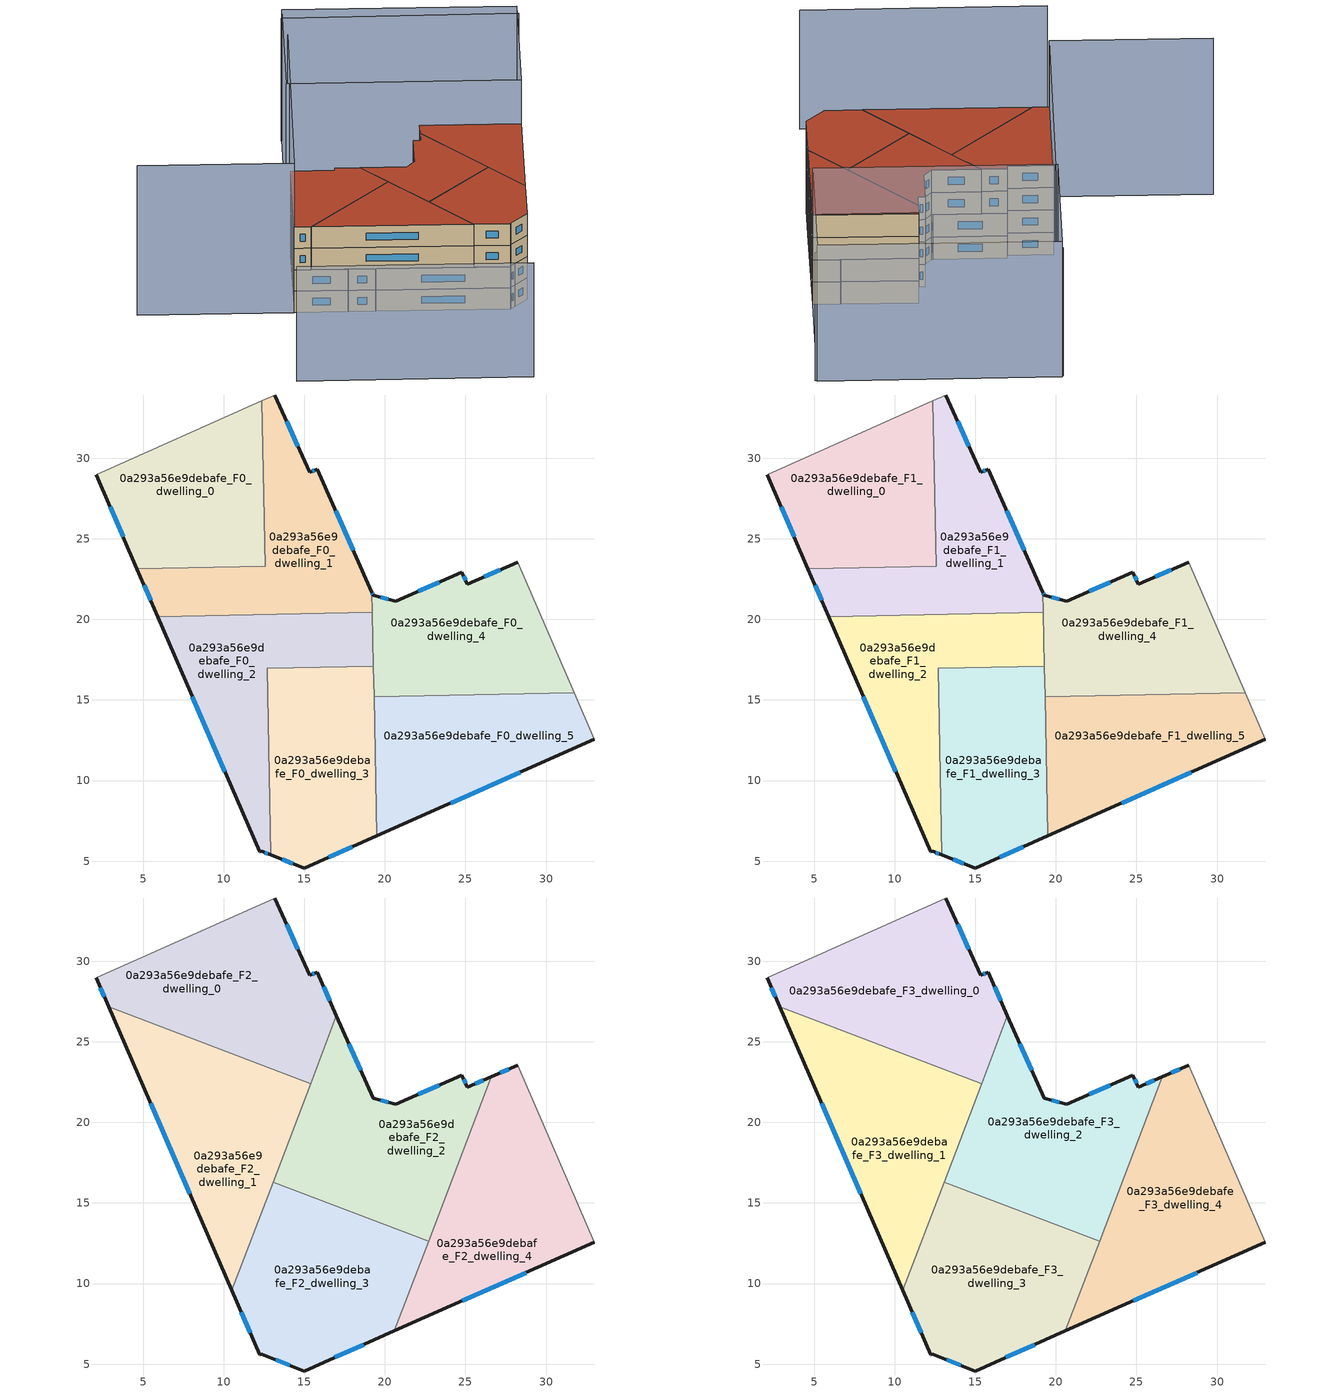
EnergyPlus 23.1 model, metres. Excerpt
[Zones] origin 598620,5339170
0a293a56e9debafe_F0_dwelling_0
 floor ground (EU_floor_Construction): 12.37,33.56 12.58,23.29 4.62,23.13 2.09,28.96 z0
 wall outside (EU_wall_Construction): 2.09,28.96 4.62,23.13 z0:3
 wall to 0a293a56e9debafe_F0_dwelling_1 (EU_wall_Construction): 4.62,23.13 12.58,23.29 12.37,33.56 z0:3
 wall adiabatic (EU_wall_Construction): 12.37,33.56 2.09,28.96 z0:3
 window (EU_Window_Construction): 2.95,26.98 3.76,25.11 z1.02:1.98
0a293a56e9debafe_F0_dwelling_1
 floor ground (EU_floor_Construction): 15.79,29.33 19.2,21.68 19.22,20.43 5.91,20.16 4.62,23.13 12.58,23.29 12.37,33.56 13.17,33.92 15.33,29.12 z0
 wall outside (EU_wall_Construction): 19.2,21.68 15.79,29.33 15.33,29.12 13.17,33.92 / 4.62,23.13 5.91,20.16 z0:3
 wall adiabatic (EU_wall_Construction): 13.17,33.92 12.37,33.56 z0:3
 wall to 0a293a56e9debafe_F0_dwelling_2 (EU_wall_Construction): 5.91,20.16 19.22,20.43 z0:3
 wall to 0a293a56e9debafe_F0_dwelling_4 (EU_wall_Construction): 19.22,20.43 19.2,21.68 z0:3
 window (EU_Window_Construction): 14.59,30.75 13.91,32.29 / 15.63,29.26 15.48,29.19 / 18.04,24.28 16.95,26.73 / 5.06,22.12 5.47,21.17 z1.02:1.98
0a293a56e9debafe_F0_dwelling_2
 floor ground (EU_floor_Construction): 19.22,20.43 19.29,17.09 12.7,16.96 12.94,5.38 12.35,5.62 12.23,5.59 5.91,20.16 z0
 wall outside (EU_wall_Construction): 5.91,20.16 12.23,5.59 12.35,5.62 12.94,5.38 z0:3
 wall to 0a293a56e9debafe_F0_dwelling_3 (EU_wall_Construction): 12.94,5.38 12.7,16.96 19.29,17.09 z0:3
 wall to 0a293a56e9debafe_F0_dwelling_4 (EU_wall_Construction): 19.29,17.09 19.23,20.43 z0:3
 window (EU_Window_Construction): 12.55,5.54 12.74,5.46 / 8.06,15.2 10.08,10.55 z1.02:1.98
0a293a56e9debafe_F0_dwelling_3
 floor ground (EU_floor_Construction): 19.29,17.09 19.5,6.58 14.98,4.58 12.94,5.38 12.7,16.96 z0
 wall outside (EU_wall_Construction): 12.94,5.38 14.98,4.58 19.5,6.58 z0:3
 wall to 0a293a56e9debafe_F0_dwelling_5 (EU_wall_Construction): 19.5,6.58 19.33,15.19 z0:3
 wall to 0a293a56e9debafe_F0_dwelling_4 (EU_wall_Construction): 19.33,15.19 19.29,17.09 z0:3
 window (EU_Window_Construction): 13.63,5.11 14.29,4.85 / 16.52,5.26 17.96,5.9 z1.02:1.98
0a293a56e9debafe_F0_dwelling_4
 floor ground (EU_floor_Construction): 28.23,23.55 31.74,15.43 19.33,15.19 19.2,21.68 19.28,21.51 20.69,21.11 24.78,22.93 25.12,22.17 z0
 wall outside (EU_wall_Construction): 28.23,23.55 25.12,22.17 24.78,22.93 20.69,21.11 19.28,21.51 19.2,21.68 z0:3
 wall adiabatic (EU_wall_Construction): 31.74,15.43 28.23,23.55 z0:3
 wall to 0a293a56e9debafe_F0_dwelling_5 (EU_wall_Construction): 19.33,15.19 31.74,15.43 z0:3
 window (EU_Window_Construction): 25,22.43 24.9,22.67 / 27.17,23.08 26.18,22.64 / 19.25,21.57 19.23,21.62 / 20.21,21.25 19.76,21.37 / 23.39,22.31 22.08,21.73 z1.02:1.98
0a293a56e9debafe_F0_dwelling_5
 floor ground (EU_floor_Construction): 31.74,15.43 32.99,12.55 19.5,6.58 19.33,15.19 z0
 wall outside (EU_wall_Construction): 19.5,6.58 32.99,12.55 z0:3
 wall adiabatic (EU_wall_Construction): 32.99,12.55 31.74,15.43 z0:3
 window (EU_Window_Construction): 24.09,8.61 28.4,10.52 z1.02:1.98
0a293a56e9debafe_F1_dwelling_0
 floor to 0a293a56e9debafe_F0_dwelling_0 (EU_floor_Construction): 12.37,33.56 12.58,23.29 4.62,23.13 2.09,28.96 z3
 wall outside (EU_wall_Construction): 2.09,28.96 4.62,23.13 z3:6
 wall to 0a293a56e9debafe_F1_dwelling_1 (EU_wall_Construction): 4.62,23.13 12.58,23.29 12.37,33.56 z3:6
 wall adiabatic (EU_wall_Construction): 12.37,33.56 2.09,28.96 z3:6
 window (EU_Window_Construction): 2.95,26.98 3.76,25.11 z4.02:4.98
 ceiling adiabatic (EU_roof_Construction): 12.57,23.48 12.37,33.56 2.09,28.96 2.87,27.17 z6
0a293a56e9debafe_F1_dwelling_1
 floor to 0a293a56e9debafe_F0_dwelling_1 (EU_floor_Construction): 15.79,29.33 19.2,21.68 19.22,20.43 5.91,20.16 4.62,23.13 12.58,23.29 12.37,33.56 13.17,33.92 15.33,29.12 z3
 wall outside (EU_wall_Construction): 19.2,21.68 15.79,29.33 15.33,29.12 13.17,33.92 / 4.62,23.13 5.91,20.16 z3:6
 wall adiabatic (EU_wall_Construction): 13.17,33.92 12.37,33.56 z3:6
 wall to 0a293a56e9debafe_F1_dwelling_2 (EU_wall_Construction): 5.91,20.16 19.22,20.43 z3:6
 wall to 0a293a56e9debafe_F1_dwelling_4 (EU_wall_Construction): 19.22,20.43 19.2,21.68 z3:6
 window (EU_Window_Construction): 14.59,30.75 13.91,32.29 / 15.63,29.26 15.48,29.19 / 18.04,24.28 16.95,26.73 / 5.06,22.12 5.47,21.17 z4.02:4.98
0a293a56e9debafe_F1_dwelling_2
 floor to 0a293a56e9debafe_F0_dwelling_2 (EU_floor_Construction): 19.22,20.43 19.29,17.09 12.7,16.96 12.94,5.38 12.35,5.62 12.23,5.59 5.91,20.16 z3
 wall outside (EU_wall_Construction): 5.91,20.16 12.23,5.59 12.35,5.62 12.94,5.38 z3:6
 wall to 0a293a56e9debafe_F1_dwelling_3 (EU_wall_Construction): 12.94,5.38 12.7,16.96 19.29,17.09 z3:6
 wall to 0a293a56e9debafe_F1_dwelling_4 (EU_wall_Construction): 19.29,17.09 19.23,20.43 z3:6
 window (EU_Window_Construction): 12.55,5.54 12.74,5.46 / 8.06,15.2 10.08,10.55 z4.02:4.98
0a293a56e9debafe_F1_dwelling_3
 floor to 0a293a56e9debafe_F0_dwelling_3 (EU_floor_Construction): 19.29,17.09 19.5,6.58 14.98,4.58 12.94,5.38 12.7,16.96 z3
 wall outside (EU_wall_Construction): 12.94,5.38 14.98,4.58 19.5,6.58 z3:6
 wall to 0a293a56e9debafe_F1_dwelling_5 (EU_wall_Construction): 19.5,6.58 19.33,15.19 z3:6
 wall to 0a293a56e9debafe_F1_dwelling_4 (EU_wall_Construction): 19.33,15.19 19.29,17.09 z3:6
 window (EU_Window_Construction): 13.63,5.11 14.29,4.85 / 16.52,5.26 17.96,5.9 z4.02:4.98
0a293a56e9debafe_F1_dwelling_4
 floor to 0a293a56e9debafe_F0_dwelling_4 (EU_floor_Construction): 28.23,23.55 31.74,15.43 19.33,15.19 19.2,21.68 19.28,21.51 20.69,21.11 24.78,22.93 25.12,22.17 z3
 wall outside (EU_wall_Construction): 28.23,23.55 25.12,22.17 24.78,22.93 20.69,21.11 19.28,21.51 19.2,21.68 z3:6
 wall adiabatic (EU_wall_Construction): 31.74,15.43 28.23,23.55 z3:6
 wall to 0a293a56e9debafe_F1_dwelling_5 (EU_wall_Construction): 19.33,15.19 31.74,15.43 z3:6
 window (EU_Window_Construction): 25,22.43 24.9,22.67 / 27.17,23.08 26.18,22.64 / 19.25,21.57 19.23,21.62 / 20.21,21.25 19.76,21.37 / 23.39,22.31 22.08,21.73 z4.02:4.98
0a293a56e9debafe_F1_dwelling_5
 floor to 0a293a56e9debafe_F0_dwelling_5 (EU_floor_Construction): 31.74,15.43 32.99,12.55 19.5,6.58 19.33,15.19 z3
 wall outside (EU_wall_Construction): 19.5,6.58 32.99,12.55 z3:6
 wall adiabatic (EU_wall_Construction): 32.99,12.55 31.74,15.43 z3:6
 window (EU_Window_Construction): 24.09,8.61 28.4,10.52 z4.02:4.98
 ceiling adiabatic (EU_roof_Construction): 20.59,7.06 22.71,12.62 19.36,13.9 19.5,6.58 z6
0a293a56e9debafe_F2_dwelling_0
 floor to 0a293a56e9debafe_F1_dwelling_1 (EU_floor_Construction): 13.17,33.92 15.33,29.12 15.79,29.33 17,26.62 15.39,22.41 12.57,23.48 12.37,33.56 z6
 floor adiabatic (EU_floor_Construction): 13.17,33.92 12.37,33.56 12.57,23.48 2.87,27.17 2.09,28.96 z6
 wall outside (EU_wall_Construction): 17,26.62 15.79,29.33 15.33,29.12 13.17,33.92 / 2.09,28.96 2.87,27.17 z6:9
 wall to 0a293a56e9debafe_F2_dwelling_1 (EU_wall_Construction): 2.87,27.17 15.39,22.41 z6:9
 wall adiabatic (EU_wall_Construction): 13.17,33.92 2.09,28.96 z6:9
 wall to 0a293a56e9debafe_F2_dwelling_2 (EU_wall_Construction): 15.39,22.41 17,26.62 z6:9
 window (EU_Window_Construction): 14.59,30.75 13.91,32.29 / 15.63,29.26 15.48,29.19 / 16.59,27.54 16.2,28.41 / 2.36,28.35 2.6,27.78 z7.02:7.98
0a293a56e9debafe_F2_dwelling_1
 floor to 0a293a56e9debafe_F1_dwelling_1 (EU_floor_Construction): 15.39,22.41 14.6,20.34 5.91,20.16 4.62,23.13 12.58,23.29 12.57,23.48 z6
 floor to 0a293a56e9debafe_F1_dwelling_0 (EU_floor_Construction): 12.57,23.48 12.58,23.29 4.62,23.13 2.87,27.17 z6
 floor to 0a293a56e9debafe_F1_dwelling_2 (EU_floor_Construction): 14.6,20.34 13.32,16.97 12.7,16.96 12.73,15.44 10.5,9.57 5.91,20.16 z6
 floor to 0a293a56e9debafe_F1_dwelling_3 (EU_floor_Construction): 13.32,16.97 12.73,15.44 12.7,16.96 z6
 wall outside (EU_wall_Construction): 2.87,27.17 10.5,9.57 z6:9
 wall to 0a293a56e9debafe_F2_dwelling_3 (EU_wall_Construction): 10.5,9.57 13.06,16.3 z6:9
 wall to 0a293a56e9debafe_F2_dwelling_2 (EU_wall_Construction): 13.06,16.3 15.39,22.41 z6:9
 window (EU_Window_Construction): 5.46,21.19 7.9,15.56 z7.02:7.98
0a293a56e9debafe_F2_dwelling_2
 floor to 0a293a56e9debafe_F1_dwelling_2 (EU_floor_Construction): 19.22,20.43 19.29,17.09 13.32,16.97 14.6,20.34 z6
 floor to 0a293a56e9debafe_F1_dwelling_1 (EU_floor_Construction): 17,26.62 19.2,21.68 19.22,20.43 14.6,20.34 z6
 floor to 0a293a56e9debafe_F1_dwelling_3 (EU_floor_Construction): 19.29,17.09 19.36,13.9 13.06,16.3 13.32,16.97 z6
 floor to 0a293a56e9debafe_F1_dwelling_4 (EU_floor_Construction): 26.6,22.83 23.72,15.27 19.33,15.19 19.2,21.68 19.28,21.51 20.69,21.11 24.78,22.93 25.12,22.17 z6
 floor to 0a293a56e9debafe_F1_dwelling_5 (EU_floor_Construction): 23.72,15.27 22.71,12.62 19.36,13.9 19.33,15.19 z6
 wall outside (EU_wall_Construction): 26.6,22.83 25.12,22.17 24.78,22.93 20.69,21.11 19.28,21.51 17,26.62 z6:9
 wall to 0a293a56e9debafe_F2_dwelling_3 (EU_wall_Construction): 13.06,16.3 22.71,12.62 z6:9
 wall to 0a293a56e9debafe_F2_dwelling_4 (EU_wall_Construction): 22.71,12.62 26.6,22.83 z6:9
 window (EU_Window_Construction): 18.5,23.25 17.77,24.88 / 20.21,21.25 19.76,21.37 / 23.39,22.31 22.08,21.73 / 25,22.43 24.9,22.67 / 26.09,22.6 25.62,22.39 z7.02:7.98
0a293a56e9debafe_F2_dwelling_3
 floor to 0a293a56e9debafe_F1_dwelling_3 (EU_floor_Construction): 19.36,13.9 19.5,6.58 14.98,4.58 12.94,5.38 12.73,15.44 13.06,16.3 z6
 floor to 0a293a56e9debafe_F1_dwelling_2 (EU_floor_Construction): 12.73,15.44 12.94,5.38 12.35,5.62 12.23,5.59 10.5,9.57 z6
 floor adiabatic (EU_floor_Construction): 22.71,12.62 20.59,7.06 19.5,6.58 19.36,13.9 z6
 wall outside (EU_wall_Construction): 10.5,9.57 12.23,5.59 12.35,5.62 14.98,4.58 20.59,7.06 z6:9
 wall to 0a293a56e9debafe_F2_dwelling_4 (EU_wall_Construction): 20.59,7.06 22.71,12.62 z6:9
 window (EU_Window_Construction): 13.25,5.26 14.09,4.93 / 11.09,8.22 11.64,6.94 / 16.89,5.42 18.68,6.22 z7.02:7.98
0a293a56e9debafe_F2_dwelling_4
 floor to 0a293a56e9debafe_F1_dwelling_4 (EU_floor_Construction): 28.23,23.55 31.74,15.43 23.72,15.27 26.6,22.83 z6
 floor to 0a293a56e9debafe_F1_dwelling_5 (EU_floor_Construction): 31.74,15.43 32.99,12.55 20.59,7.06 23.72,15.27 z6
 wall outside (EU_wall_Construction): 28.23,23.55 26.6,22.83 / 20.59,7.06 32.99,12.55 z6:9
 wall adiabatic (EU_wall_Construction): 32.99,12.55 28.23,23.55 z6:9
 window (EU_Window_Construction): 27.68,23.31 27.15,23.07 / 24.81,8.93 28.77,10.68 z7.02:7.98
0a293a56e9debafe_F3_dwelling_0
 floor to 0a293a56e9debafe_F2_dwelling_0 (EU_floor_Construction): 13.17,33.92 15.33,29.12 15.79,29.33 17,26.62 15.39,22.41 2.87,27.17 2.09,28.96 z9
 wall outside (EU_wall_Construction): 17,26.62 15.79,29.33 15.33,29.12 13.17,33.92 / 2.09,28.96 2.87,27.17 z9:12
 wall to 0a293a56e9debafe_F3_dwelling_1 (EU_wall_Construction): 2.87,27.17 15.39,22.41 z9:12
 wall adiabatic (EU_wall_Construction): 13.17,33.92 2.09,28.96 z9:12
 wall to 0a293a56e9debafe_F3_dwelling_2 (EU_wall_Construction): 15.39,22.41 17,26.62 z9:12
 window (EU_Window_Construction): 14.59,30.75 13.91,32.29 / 15.63,29.26 15.48,29.19 / 16.59,27.54 16.2,28.41 / 2.36,28.35 2.6,27.78 z10.02:10.98
 roof outside (EU_roof_Construction): 15.39,22.41 17,26.62 15.79,29.33 15.33,29.12 13.17,33.92 2.09,28.96 2.87,27.17 z12
0a293a56e9debafe_F3_dwelling_1
 floor to 0a293a56e9debafe_F2_dwelling_1 (EU_floor_Construction): 15.39,22.41 10.5,9.57 2.87,27.17 z9
 wall outside (EU_wall_Construction): 2.87,27.17 10.5,9.57 z9:12
 wall to 0a293a56e9debafe_F3_dwelling_3 (EU_wall_Construction): 10.5,9.57 13.06,16.3 z9:12
 wall to 0a293a56e9debafe_F3_dwelling_2 (EU_wall_Construction): 13.06,16.3 15.39,22.41 z9:12
 window (EU_Window_Construction): 5.46,21.19 7.9,15.56 z10.02:10.98
 roof outside (EU_roof_Construction): 10.5,9.57 15.39,22.41 2.87,27.17 z12
0a293a56e9debafe_F3_dwelling_2
 floor to 0a293a56e9debafe_F2_dwelling_2 (EU_floor_Construction): 26.6,22.83 22.71,12.62 13.06,16.3 17,26.62 19.28,21.51 20.69,21.11 24.78,22.93 25.12,22.17 z9
 wall outside (EU_wall_Construction): 26.6,22.83 25.12,22.17 24.78,22.93 20.69,21.11 19.28,21.51 17,26.62 z9:12
 wall to 0a293a56e9debafe_F3_dwelling_3 (EU_wall_Construction): 13.06,16.3 22.71,12.62 z9:12
 wall to 0a293a56e9debafe_F3_dwelling_4 (EU_wall_Construction): 22.71,12.62 26.6,22.83 z9:12
 window (EU_Window_Construction): 18.5,23.25 17.77,24.88 / 20.21,21.25 19.76,21.37 / 23.39,22.31 22.08,21.73 / 25,22.43 24.9,22.67 / 26.09,22.6 25.62,22.39 z10.02:10.98
 roof outside (EU_roof_Construction): 22.71,12.62 26.6,22.83 25.12,22.17 24.78,22.93 20.69,21.11 19.28,21.51 17,26.62 13.06,16.3 z12
0a293a56e9debafe_F3_dwelling_3
 floor to 0a293a56e9debafe_F2_dwelling_3 (EU_floor_Construction): 22.71,12.62 20.59,7.06 14.98,4.58 12.35,5.62 12.23,5.59 10.5,9.57 13.06,16.3 z9
 wall outside (EU_wall_Construction): 10.5,9.57 12.23,5.59 12.35,5.62 14.98,4.58 20.59,7.06 z9:12
 wall to 0a293a56e9debafe_F3_dwelling_4 (EU_wall_Construction): 20.59,7.06 22.71,12.62 z9:12
 window (EU_Window_Construction): 13.25,5.26 14.09,4.93 / 11.09,8.22 11.64,6.94 / 16.89,5.42 18.68,6.22 z10.02:10.98
 roof outside (EU_roof_Construction): 20.59,7.06 22.71,12.62 13.06,16.3 10.5,9.57 12.23,5.59 12.35,5.62 14.98,4.58 z12
0a293a56e9debafe_F3_dwelling_4
 floor to 0a293a56e9debafe_F2_dwelling_4 (EU_floor_Construction): 28.23,23.55 32.99,12.55 20.59,7.06 26.6,22.83 z9
 wall outside (EU_wall_Construction): 28.23,23.55 26.6,22.83 / 20.59,7.06 32.99,12.55 z9:12
 wall adiabatic (EU_wall_Construction): 32.99,12.55 28.23,23.55 z9:12
 window (EU_Window_Construction): 27.68,23.31 27.15,23.07 / 24.81,8.93 28.77,10.68 z10.02:10.98
 roof outside (EU_roof_Construction): 32.99,12.55 28.23,23.55 26.6,22.83 20.59,7.06 z12
shading: -11.63,23.22 -0.46,-2.38 z0:16; 47.59,18.92 32.87,12.49 / 32.87,12.49 21.78,37.88 / 21.78,37.88 36.51,44.31 / 36.51,44.31 47.59,18.92 z0:18.2; 47.64,18.73 36.28,44.29 z0:17.2; 27.86,40.1 2.09,28.96 / 2.09,28.96 -5.25,45.94 z0:20.9
[Building]
EU S2 Campaign: North Axis=0; Terrain=City; Solar Distribution=FullExterior
[Site:Location]
Vienna: Latitude=48; Longitude=16.5; Time Zone=1; Elevation=183
[SizingPeriod:WeatherFileDays]
AnnualSizingPeriod: Begin Month=1; Begin Day of Month=1; End Month=12; End Day of Month=31; Day of Week for Start Day=Monday; Use Weather File Daylight Saving Period=No; Use Weather File Rain and Snow Indicators=No
[MATERIAL]
EU_InternalMass_Material: Roughness=MediumRough; Thickness=0.1; Conductivity=1; Density=1800; Specific Heat=900; Thermal Absorptance=0.9; Solar Absorptance=0.7; Visible Absorptance=0.7
[MATERIAL:NOMASS] Roughness=MediumRough; Thermal Absorptance=0.9; Solar Absorptance=0.7; Visible Absorptance=0.7
Name | Thermal Resistance
EU_wall_NoMass | 0.942466
EU_roof_NoMass | 0.551687
EU_floor_NoMass | 0.66527
[WINDOWMATERIAL:SIMPLEGLAZINGSYSTEM]
EU_Window_SimpleGlazing: UFactor=2.03367; Solar Heat Gain Coefficient=0.65; Visible Transmittance=0.65
[CONSTRUCTION]
EU_wall_Construction: EU_wall_NoMass
EU_roof_Construction: EU_roof_NoMass
EU_floor_Construction: EU_floor_NoMass
EU_Window_Construction: EU_Window_SimpleGlazing
EU_InternalMass_Construction: EU_InternalMass_Material
[ZONE] Type=1; Multiplier=1; Ceiling Height=autocalculate; Floor Area=autocalculate; Part of Total Floor Area=Yes
Name | Volume
0a293a56e9debafe_F0_dwelling_0; 0a293a56e9debafe_F1_dwelling_0; 0a293a56e9debafe_F0_dwelling_3; 0a293a56e9debafe_F1_dwelling_3 | 229.968
0a293a56e9debafe_F2_dwelling_0; 0a293a56e9debafe_F3_dwelling_0; 0a293a56e9debafe_F2_dwelling_4; 0a293a56e9debafe_F3_dwelling_4 | 275.966
0a293a56e9debafe_F0_dwelling_1; 0a293a56e9debafe_F1_dwelling_1 | 229.979
0a293a56e9debafe_F2_dwelling_1; 0a293a56e9debafe_F3_dwelling_1 | 275.971
0a293a56e9debafe_F0_dwelling_2; 0a293a56e9debafe_F1_dwelling_2 | 229.973
0a293a56e9debafe_F2_dwelling_2; 0a293a56e9debafe_F3_dwelling_2 | 275.976
0a293a56e9debafe_F2_dwelling_3; 0a293a56e9debafe_F3_dwelling_3 | 275.97
0a293a56e9debafe_F0_dwelling_4; 0a293a56e9debafe_F1_dwelling_4 | 229.976
0a293a56e9debafe_F0_dwelling_5; 0a293a56e9debafe_F1_dwelling_5 | 229.964
[INTERNALMASS] Construction=EU_InternalMass_Construction
Name | Zone or ZoneList | Surface Area
0a293a56e9debafe_F0_dwelling_0_EU_InternalMass | 0a293a56e9debafe_F0_dwelling_0 | 76.6588
0a293a56e9debafe_F0_dwelling_1_EU_InternalMass | 0a293a56e9debafe_F0_dwelling_1 | 76.6595
0a293a56e9debafe_F0_dwelling_2_EU_InternalMass | 0a293a56e9debafe_F0_dwelling_2 | 76.657
0a293a56e9debafe_F0_dwelling_3_EU_InternalMass | 0a293a56e9debafe_F0_dwelling_3 | 76.6556
0a293a56e9debafe_F0_dwelling_4_EU_InternalMass | 0a293a56e9debafe_F0_dwelling_4 | 76.6585
0a293a56e9debafe_F0_dwelling_5_EU_InternalMass | 0a293a56e9debafe_F0_dwelling_5 | 76.6517
0a293a56e9debafe_F1_dwelling_0_EU_InternalMass | 0a293a56e9debafe_F1_dwelling_0 | 76.6588
0a293a56e9debafe_F1_dwelling_1_EU_InternalMass | 0a293a56e9debafe_F1_dwelling_1 | 76.6595
0a293a56e9debafe_F1_dwelling_2_EU_InternalMass | 0a293a56e9debafe_F1_dwelling_2 | 76.657
0a293a56e9debafe_F1_dwelling_3_EU_InternalMass | 0a293a56e9debafe_F1_dwelling_3 | 76.6556
0a293a56e9debafe_F1_dwelling_4_EU_InternalMass | 0a293a56e9debafe_F1_dwelling_4 | 76.6585
0a293a56e9debafe_F1_dwelling_5_EU_InternalMass | 0a293a56e9debafe_F1_dwelling_5 | 76.6517
0a293a56e9debafe_F2_dwelling_0_EU_InternalMass | 0a293a56e9debafe_F2_dwelling_0 | 91.9898
0a293a56e9debafe_F2_dwelling_1_EU_InternalMass | 0a293a56e9debafe_F2_dwelling_1 | 91.9912
0a293a56e9debafe_F2_dwelling_2_EU_InternalMass | 0a293a56e9debafe_F2_dwelling_2 | 91.9918
0a293a56e9debafe_F2_dwelling_3_EU_InternalMass | 0a293a56e9debafe_F2_dwelling_3 | 91.9905
0a293a56e9debafe_F2_dwelling_4_EU_InternalMass | 0a293a56e9debafe_F2_dwelling_4 | 91.9888
0a293a56e9debafe_F3_dwelling_0_EU_InternalMass | 0a293a56e9debafe_F3_dwelling_0 | 91.9898
0a293a56e9debafe_F3_dwelling_1_EU_InternalMass | 0a293a56e9debafe_F3_dwelling_1 | 91.9912
0a293a56e9debafe_F3_dwelling_2_EU_InternalMass | 0a293a56e9debafe_F3_dwelling_2 | 91.9918
0a293a56e9debafe_F3_dwelling_3_EU_InternalMass | 0a293a56e9debafe_F3_dwelling_3 | 91.9905
0a293a56e9debafe_F3_dwelling_4_EU_InternalMass | 0a293a56e9debafe_F3_dwelling_4 | 91.9888
[OTHEREQUIPMENT] Fuel Type=Electricity; Design Level Calculation Method=Watts/Area; Power per Zone Floor Area=1; Fraction Latent=0; Fraction Radiant=0; Fraction Lost=0; Carbon Dioxide Generation Rate=0; EndUse Subcategory=EU_Step8_InternalGains
Name | Zone or ZoneList or Space or SpaceList | Schedule
EU_Step8_InternalGain_0a293a56e9debafe_F0_dwelling_0_f000 | 0a293a56e9debafe_F0_dwelling_0 | EU_Step8_GainSchedule_0a293a56e9debafe_F0_dwelling_0_f000
EU_Step8_InternalGain_0a293a56e9debafe_F0_dwelling_1_f000 | 0a293a56e9debafe_F0_dwelling_1 | EU_Step8_GainSchedule_0a293a56e9debafe_F0_dwelling_1_f000
EU_Step8_InternalGain_0a293a56e9debafe_F0_dwelling_2_f000 | 0a293a56e9debafe_F0_dwelling_2 | EU_Step8_GainSchedule_0a293a56e9debafe_F0_dwelling_2_f000
EU_Step8_InternalGain_0a293a56e9debafe_F0_dwelling_3_f000 | 0a293a56e9debafe_F0_dwelling_3 | EU_Step8_GainSchedule_0a293a56e9debafe_F0_dwelling_3_f000
EU_Step8_InternalGain_0a293a56e9debafe_F0_dwelling_4_f000 | 0a293a56e9debafe_F0_dwelling_4 | EU_Step8_GainSchedule_0a293a56e9debafe_F0_dwelling_4_f000
EU_Step8_InternalGain_0a293a56e9debafe_F0_dwelling_5_f000 | 0a293a56e9debafe_F0_dwelling_5 | EU_Step8_GainSchedule_0a293a56e9debafe_F0_dwelling_5_f000
EU_Step8_InternalGain_0a293a56e9debafe_F1_dwelling_0_f000 | 0a293a56e9debafe_F1_dwelling_0 | EU_Step8_GainSchedule_0a293a56e9debafe_F1_dwelling_0_f000
EU_Step8_InternalGain_0a293a56e9debafe_F1_dwelling_1_f000 | 0a293a56e9debafe_F1_dwelling_1 | EU_Step8_GainSchedule_0a293a56e9debafe_F1_dwelling_1_f000
EU_Step8_InternalGain_0a293a56e9debafe_F1_dwelling_2_f000 | 0a293a56e9debafe_F1_dwelling_2 | EU_Step8_GainSchedule_0a293a56e9debafe_F1_dwelling_2_f000
EU_Step8_InternalGain_0a293a56e9debafe_F1_dwelling_3_f000 | 0a293a56e9debafe_F1_dwelling_3 | EU_Step8_GainSchedule_0a293a56e9debafe_F1_dwelling_3_f000
EU_Step8_InternalGain_0a293a56e9debafe_F1_dwelling_4_f000 | 0a293a56e9debafe_F1_dwelling_4 | EU_Step8_GainSchedule_0a293a56e9debafe_F1_dwelling_4_f000
EU_Step8_InternalGain_0a293a56e9debafe_F1_dwelling_5_f000 | 0a293a56e9debafe_F1_dwelling_5 | EU_Step8_GainSchedule_0a293a56e9debafe_F1_dwelling_5_f000
EU_Step8_InternalGain_0a293a56e9debafe_F2_dwelling_0_f000 | 0a293a56e9debafe_F2_dwelling_0 | EU_Step8_GainSchedule_0a293a56e9debafe_F2_dwelling_0_f000
EU_Step8_InternalGain_0a293a56e9debafe_F2_dwelling_1_f000 | 0a293a56e9debafe_F2_dwelling_1 | EU_Step8_GainSchedule_0a293a56e9debafe_F2_dwelling_1_f000
EU_Step8_InternalGain_0a293a56e9debafe_F2_dwelling_2_f000 | 0a293a56e9debafe_F2_dwelling_2 | EU_Step8_GainSchedule_0a293a56e9debafe_F2_dwelling_2_f000
EU_Step8_InternalGain_0a293a56e9debafe_F2_dwelling_3_f000 | 0a293a56e9debafe_F2_dwelling_3 | EU_Step8_GainSchedule_0a293a56e9debafe_F2_dwelling_3_f000
EU_Step8_InternalGain_0a293a56e9debafe_F2_dwelling_4_f000 | 0a293a56e9debafe_F2_dwelling_4 | EU_Step8_GainSchedule_0a293a56e9debafe_F2_dwelling_4_f000
EU_Step8_InternalGain_0a293a56e9debafe_F3_dwelling_0_f000 | 0a293a56e9debafe_F3_dwelling_0 | EU_Step8_GainSchedule_0a293a56e9debafe_F3_dwelling_0_f000
EU_Step8_InternalGain_0a293a56e9debafe_F3_dwelling_1_f000 | 0a293a56e9debafe_F3_dwelling_1 | EU_Step8_GainSchedule_0a293a56e9debafe_F3_dwelling_1_f000
EU_Step8_InternalGain_0a293a56e9debafe_F3_dwelling_2_f000 | 0a293a56e9debafe_F3_dwelling_2 | EU_Step8_GainSchedule_0a293a56e9debafe_F3_dwelling_2_f000
EU_Step8_InternalGain_0a293a56e9debafe_F3_dwelling_3_f000 | 0a293a56e9debafe_F3_dwelling_3 | EU_Step8_GainSchedule_0a293a56e9debafe_F3_dwelling_3_f000
EU_Step8_InternalGain_0a293a56e9debafe_F3_dwelling_4_f000 | 0a293a56e9debafe_F3_dwelling_4 | EU_Step8_GainSchedule_0a293a56e9debafe_F3_dwelling_4_f000
[ZONEVENTILATION:DESIGNFLOWRATE] Schedule=EU_AlwaysOn; Design Flow Rate Calculation Method=AirChanges/Hour; Air Changes per Hour=0.530523; Ventilation Type=Natural; Fan Pressure Rise=0; Fan Total Efficiency=1; Constant Term Coefficient=1; Temperature Term Coefficient=0; Velocity Term Coefficient=0; Velocity Squared Term Coefficient=0; Minimum Indoor Temperature=-100; Maximum Indoor Temperature=100; Delta Temperature=-100; Minimum Outdoor Temperature=-100; Maximum Outdoor Temperature=100; Maximum Wind Speed=40
Name | Zone or ZoneList or Space or SpaceList
EU_ConstantAir_0a293a56e9debafe_F0_dwelling_0 | 0a293a56e9debafe_F0_dwelling_0
EU_ConstantAir_0a293a56e9debafe_F0_dwelling_1 | 0a293a56e9debafe_F0_dwelling_1
EU_ConstantAir_0a293a56e9debafe_F0_dwelling_2 | 0a293a56e9debafe_F0_dwelling_2
EU_ConstantAir_0a293a56e9debafe_F0_dwelling_3 | 0a293a56e9debafe_F0_dwelling_3
EU_ConstantAir_0a293a56e9debafe_F0_dwelling_4 | 0a293a56e9debafe_F0_dwelling_4
EU_ConstantAir_0a293a56e9debafe_F0_dwelling_5 | 0a293a56e9debafe_F0_dwelling_5
EU_ConstantAir_0a293a56e9debafe_F1_dwelling_0 | 0a293a56e9debafe_F1_dwelling_0
EU_ConstantAir_0a293a56e9debafe_F1_dwelling_1 | 0a293a56e9debafe_F1_dwelling_1
EU_ConstantAir_0a293a56e9debafe_F1_dwelling_2 | 0a293a56e9debafe_F1_dwelling_2
EU_ConstantAir_0a293a56e9debafe_F1_dwelling_3 | 0a293a56e9debafe_F1_dwelling_3
EU_ConstantAir_0a293a56e9debafe_F1_dwelling_4 | 0a293a56e9debafe_F1_dwelling_4
EU_ConstantAir_0a293a56e9debafe_F1_dwelling_5 | 0a293a56e9debafe_F1_dwelling_5
EU_ConstantAir_0a293a56e9debafe_F2_dwelling_0 | 0a293a56e9debafe_F2_dwelling_0
EU_ConstantAir_0a293a56e9debafe_F2_dwelling_1 | 0a293a56e9debafe_F2_dwelling_1
EU_ConstantAir_0a293a56e9debafe_F2_dwelling_2 | 0a293a56e9debafe_F2_dwelling_2
EU_ConstantAir_0a293a56e9debafe_F2_dwelling_3 | 0a293a56e9debafe_F2_dwelling_3
EU_ConstantAir_0a293a56e9debafe_F2_dwelling_4 | 0a293a56e9debafe_F2_dwelling_4
EU_ConstantAir_0a293a56e9debafe_F3_dwelling_0 | 0a293a56e9debafe_F3_dwelling_0
EU_ConstantAir_0a293a56e9debafe_F3_dwelling_1 | 0a293a56e9debafe_F3_dwelling_1
EU_ConstantAir_0a293a56e9debafe_F3_dwelling_2 | 0a293a56e9debafe_F3_dwelling_2
EU_ConstantAir_0a293a56e9debafe_F3_dwelling_3 | 0a293a56e9debafe_F3_dwelling_3
EU_ConstantAir_0a293a56e9debafe_F3_dwelling_4 | 0a293a56e9debafe_F3_dwelling_4
[HVACTEMPLATE:THERMOSTAT] Constant Heating Setpoint=20; Constant Cooling Setpoint=50
EU_HeatOnly_0a293a56e9debafe_F0_dwelling_0; EU_HeatOnly_0a293a56e9debafe_F0_dwelling_1; EU_HeatOnly_0a293a56e9debafe_F0_dwelling_2; EU_HeatOnly_0a293a56e9debafe_F0_dwelling_3; EU_HeatOnly_0a293a56e9debafe_F0_dwelling_4; EU_HeatOnly_0a293a56e9debafe_F0_dwelling_5; EU_HeatOnly_0a293a56e9debafe_F1_dwelling_0; EU_HeatOnly_0a293a56e9debafe_F1_dwelling_1; EU_HeatOnly_0a293a56e9debafe_F1_dwelling_2; EU_HeatOnly_0a293a56e9debafe_F1_dwelling_3; EU_HeatOnly_0a293a56e9debafe_F1_dwelling_4; EU_HeatOnly_0a293a56e9debafe_F1_dwelling_5; EU_HeatOnly_0a293a56e9debafe_F2_dwelling_0; EU_HeatOnly_0a293a56e9debafe_F2_dwelling_1; EU_HeatOnly_0a293a56e9debafe_F2_dwelling_2; EU_HeatOnly_0a293a56e9debafe_F2_dwelling_3; EU_HeatOnly_0a293a56e9debafe_F2_dwelling_4; EU_HeatOnly_0a293a56e9debafe_F3_dwelling_0; EU_HeatOnly_0a293a56e9debafe_F3_dwelling_1; EU_HeatOnly_0a293a56e9debafe_F3_dwelling_2; EU_HeatOnly_0a293a56e9debafe_F3_dwelling_3; EU_HeatOnly_0a293a56e9debafe_F3_dwelling_4
[HVACTEMPLATE:ZONE:IDEALLOADSAIRSYSTEM] System Availability Schedule=EU_AlwaysOn; Maximum Heating Supply Air Temperature=50; Minimum Cooling Supply Air Temperature=13; Maximum Heating Supply Air Humidity Ratio=0.0156; Minimum Cooling Supply Air Humidity Ratio=0.0077; Heating Limit=NoLimit; Cooling Limit=NoLimit; Heating Availability Schedule=EU_AlwaysOn; Cooling Availability Schedule=EU_CoolingOff; Dehumidification Control Type=ConstantSensibleHeatRatio; Cooling Sensible Heat Ratio=0.7; Dehumidification Setpoint=60; Humidification Control Type=None; Humidification Setpoint=30; Outdoor Air Method=None; Outdoor Air Flow Rate per Person=0.00944; Outdoor Air Flow Rate per Zone Floor Area=0; Outdoor Air Flow Rate per Zone=0; Demand Controlled Ventilation Type=None; Outdoor Air Economizer Type=NoEconomizer; Heat Recovery Type=None; Sensible Heat Recovery Effectiveness=0.7; Latent Heat Recovery Effectiveness=0.65
Name | Template Thermostat
0a293a56e9debafe_F0_dwelling_0 | EU_HeatOnly_0a293a56e9debafe_F0_dwelling_0
0a293a56e9debafe_F0_dwelling_1 | EU_HeatOnly_0a293a56e9debafe_F0_dwelling_1
0a293a56e9debafe_F0_dwelling_2 | EU_HeatOnly_0a293a56e9debafe_F0_dwelling_2
0a293a56e9debafe_F0_dwelling_3 | EU_HeatOnly_0a293a56e9debafe_F0_dwelling_3
0a293a56e9debafe_F0_dwelling_4 | EU_HeatOnly_0a293a56e9debafe_F0_dwelling_4
0a293a56e9debafe_F0_dwelling_5 | EU_HeatOnly_0a293a56e9debafe_F0_dwelling_5
0a293a56e9debafe_F1_dwelling_0 | EU_HeatOnly_0a293a56e9debafe_F1_dwelling_0
0a293a56e9debafe_F1_dwelling_1 | EU_HeatOnly_0a293a56e9debafe_F1_dwelling_1
0a293a56e9debafe_F1_dwelling_2 | EU_HeatOnly_0a293a56e9debafe_F1_dwelling_2
0a293a56e9debafe_F1_dwelling_3 | EU_HeatOnly_0a293a56e9debafe_F1_dwelling_3
0a293a56e9debafe_F1_dwelling_4 | EU_HeatOnly_0a293a56e9debafe_F1_dwelling_4
0a293a56e9debafe_F1_dwelling_5 | EU_HeatOnly_0a293a56e9debafe_F1_dwelling_5
0a293a56e9debafe_F2_dwelling_0 | EU_HeatOnly_0a293a56e9debafe_F2_dwelling_0
0a293a56e9debafe_F2_dwelling_1 | EU_HeatOnly_0a293a56e9debafe_F2_dwelling_1
0a293a56e9debafe_F2_dwelling_2 | EU_HeatOnly_0a293a56e9debafe_F2_dwelling_2
0a293a56e9debafe_F2_dwelling_3 | EU_HeatOnly_0a293a56e9debafe_F2_dwelling_3
0a293a56e9debafe_F2_dwelling_4 | EU_HeatOnly_0a293a56e9debafe_F2_dwelling_4
0a293a56e9debafe_F3_dwelling_0 | EU_HeatOnly_0a293a56e9debafe_F3_dwelling_0
0a293a56e9debafe_F3_dwelling_1 | EU_HeatOnly_0a293a56e9debafe_F3_dwelling_1
0a293a56e9debafe_F3_dwelling_2 | EU_HeatOnly_0a293a56e9debafe_F3_dwelling_2
0a293a56e9debafe_F3_dwelling_3 | EU_HeatOnly_0a293a56e9debafe_F3_dwelling_3
0a293a56e9debafe_F3_dwelling_4 | EU_HeatOnly_0a293a56e9debafe_F3_dwelling_4
[SIZING:ZONE] Zone Cooling Design Supply Air Temperature Input Method=SupplyAirTemperature; Zone Cooling Design Supply Air Temperature=13; Zone Heating Design Supply Air Temperature Input Method=SupplyAirTemperature; Zone Heating Design Supply Air Temperature=50; Zone Cooling Design Supply Air Humidity Ratio=0.008; Zone Heating Design Supply Air Humidity Ratio=0.008; Cooling Design Air Flow Method=DesignDay; Cooling Design Air Flow Rate=0; Cooling Minimum Air Flow per Zone Floor Area=0.000762; Cooling Minimum Air Flow=0; Cooling Minimum Air Flow Fraction=0.2; Heating Design Air Flow Method=DesignDay; Heating Design Air Flow Rate=0; Heating Maximum Air Flow per Zone Floor Area=0.002032; Heating Maximum Air Flow=0.141576; Heating Maximum Air Flow Fraction=0.3; Account for Dedicated Outdoor Air System=No; Dedicated Outdoor Air System Control Strategy=NeutralSupplyAir; Dedicated Outdoor Air Low Setpoint Temperature for Design=autosize; Dedicated Outdoor Air High Setpoint Temperature for Design=autosize; Zone Load Sizing Method=Sensible Load Only No Latent Load; Zone Latent Cooling Design Supply Air Humidity Ratio Input Method=HumidityRatioDifference; Zone Cooling Design Supply Air Humidity Ratio Difference=0.005; Zone Latent Heating Design Supply Air Humidity Ratio Input Method=HumidityRatioDifference; Zone Humidification Design Supply Air Humidity Ratio Difference=0.005
0a293a56e9debafe_F0_dwelling_0; 0a293a56e9debafe_F0_dwelling_1; 0a293a56e9debafe_F0_dwelling_2; 0a293a56e9debafe_F0_dwelling_3; 0a293a56e9debafe_F0_dwelling_4; 0a293a56e9debafe_F0_dwelling_5; 0a293a56e9debafe_F1_dwelling_0; 0a293a56e9debafe_F1_dwelling_1; 0a293a56e9debafe_F1_dwelling_2; 0a293a56e9debafe_F1_dwelling_3; 0a293a56e9debafe_F1_dwelling_4; 0a293a56e9debafe_F1_dwelling_5; 0a293a56e9debafe_F2_dwelling_0; 0a293a56e9debafe_F2_dwelling_1; 0a293a56e9debafe_F2_dwelling_2; 0a293a56e9debafe_F2_dwelling_3; 0a293a56e9debafe_F2_dwelling_4; 0a293a56e9debafe_F3_dwelling_0; 0a293a56e9debafe_F3_dwelling_1; 0a293a56e9debafe_F3_dwelling_2; 0a293a56e9debafe_F3_dwelling_3; 0a293a56e9debafe_F3_dwelling_4
[SCHEDULE:CONSTANT]
Name | Hourly Value
EU_AlwaysOn | 1
EU_CoolingOff | 0
[SCHEDULE:FILE] Column Number=1; Rows to Skip at Top=0; Number of Hours of Data=8760; Column Separator=Comma; Interpolate to Timestep=No; Minutes per Item=60; Adjust Schedule for Daylight Savings=Yes
Name | File
EU_Step8_GainSchedule_0a293a56e9debafe_F0_dwelling_0_f000 | ../../schedules/0a293a56e9debafe/0a293a56e9debafe_F0_dwelling_0_f000_gain.csv
EU_Step8_GainSchedule_0a293a56e9debafe_F0_dwelling_1_f000 | ../../schedules/0a293a56e9debafe/0a293a56e9debafe_F0_dwelling_1_f000_gain.csv
EU_Step8_GainSchedule_0a293a56e9debafe_F0_dwelling_2_f000 | ../../schedules/0a293a56e9debafe/0a293a56e9debafe_F0_dwelling_2_f000_gain.csv
EU_Step8_GainSchedule_0a293a56e9debafe_F0_dwelling_3_f000 | ../../schedules/0a293a56e9debafe/0a293a56e9debafe_F0_dwelling_3_f000_gain.csv
EU_Step8_GainSchedule_0a293a56e9debafe_F0_dwelling_4_f000 | ../../schedules/0a293a56e9debafe/0a293a56e9debafe_F0_dwelling_4_f000_gain.csv
EU_Step8_GainSchedule_0a293a56e9debafe_F0_dwelling_5_f000 | ../../schedules/0a293a56e9debafe/0a293a56e9debafe_F0_dwelling_5_f000_gain.csv
EU_Step8_GainSchedule_0a293a56e9debafe_F1_dwelling_0_f000 | ../../schedules/0a293a56e9debafe/0a293a56e9debafe_F1_dwelling_0_f000_gain.csv
EU_Step8_GainSchedule_0a293a56e9debafe_F1_dwelling_1_f000 | ../../schedules/0a293a56e9debafe/0a293a56e9debafe_F1_dwelling_1_f000_gain.csv
EU_Step8_GainSchedule_0a293a56e9debafe_F1_dwelling_2_f000 | ../../schedules/0a293a56e9debafe/0a293a56e9debafe_F1_dwelling_2_f000_gain.csv
EU_Step8_GainSchedule_0a293a56e9debafe_F1_dwelling_3_f000 | ../../schedules/0a293a56e9debafe/0a293a56e9debafe_F1_dwelling_3_f000_gain.csv
EU_Step8_GainSchedule_0a293a56e9debafe_F1_dwelling_4_f000 | ../../schedules/0a293a56e9debafe/0a293a56e9debafe_F1_dwelling_4_f000_gain.csv
EU_Step8_GainSchedule_0a293a56e9debafe_F1_dwelling_5_f000 | ../../schedules/0a293a56e9debafe/0a293a56e9debafe_F1_dwelling_5_f000_gain.csv
EU_Step8_GainSchedule_0a293a56e9debafe_F2_dwelling_0_f000 | ../../schedules/0a293a56e9debafe/0a293a56e9debafe_F2_dwelling_0_f000_gain.csv
EU_Step8_GainSchedule_0a293a56e9debafe_F2_dwelling_1_f000 | ../../schedules/0a293a56e9debafe/0a293a56e9debafe_F2_dwelling_1_f000_gain.csv
EU_Step8_GainSchedule_0a293a56e9debafe_F2_dwelling_2_f000 | ../../schedules/0a293a56e9debafe/0a293a56e9debafe_F2_dwelling_2_f000_gain.csv
EU_Step8_GainSchedule_0a293a56e9debafe_F2_dwelling_3_f000 | ../../schedules/0a293a56e9debafe/0a293a56e9debafe_F2_dwelling_3_f000_gain.csv
EU_Step8_GainSchedule_0a293a56e9debafe_F2_dwelling_4_f000 | ../../schedules/0a293a56e9debafe/0a293a56e9debafe_F2_dwelling_4_f000_gain.csv
EU_Step8_GainSchedule_0a293a56e9debafe_F3_dwelling_0_f000 | ../../schedules/0a293a56e9debafe/0a293a56e9debafe_F3_dwelling_0_f000_gain.csv
EU_Step8_GainSchedule_0a293a56e9debafe_F3_dwelling_1_f000 | ../../schedules/0a293a56e9debafe/0a293a56e9debafe_F3_dwelling_1_f000_gain.csv
EU_Step8_GainSchedule_0a293a56e9debafe_F3_dwelling_2_f000 | ../../schedules/0a293a56e9debafe/0a293a56e9debafe_F3_dwelling_2_f000_gain.csv
EU_Step8_GainSchedule_0a293a56e9debafe_F3_dwelling_3_f000 | ../../schedules/0a293a56e9debafe/0a293a56e9debafe_F3_dwelling_3_f000_gain.csv
EU_Step8_GainSchedule_0a293a56e9debafe_F3_dwelling_4_f000 | ../../schedules/0a293a56e9debafe/0a293a56e9debafe_F3_dwelling_4_f000_gain.csv
